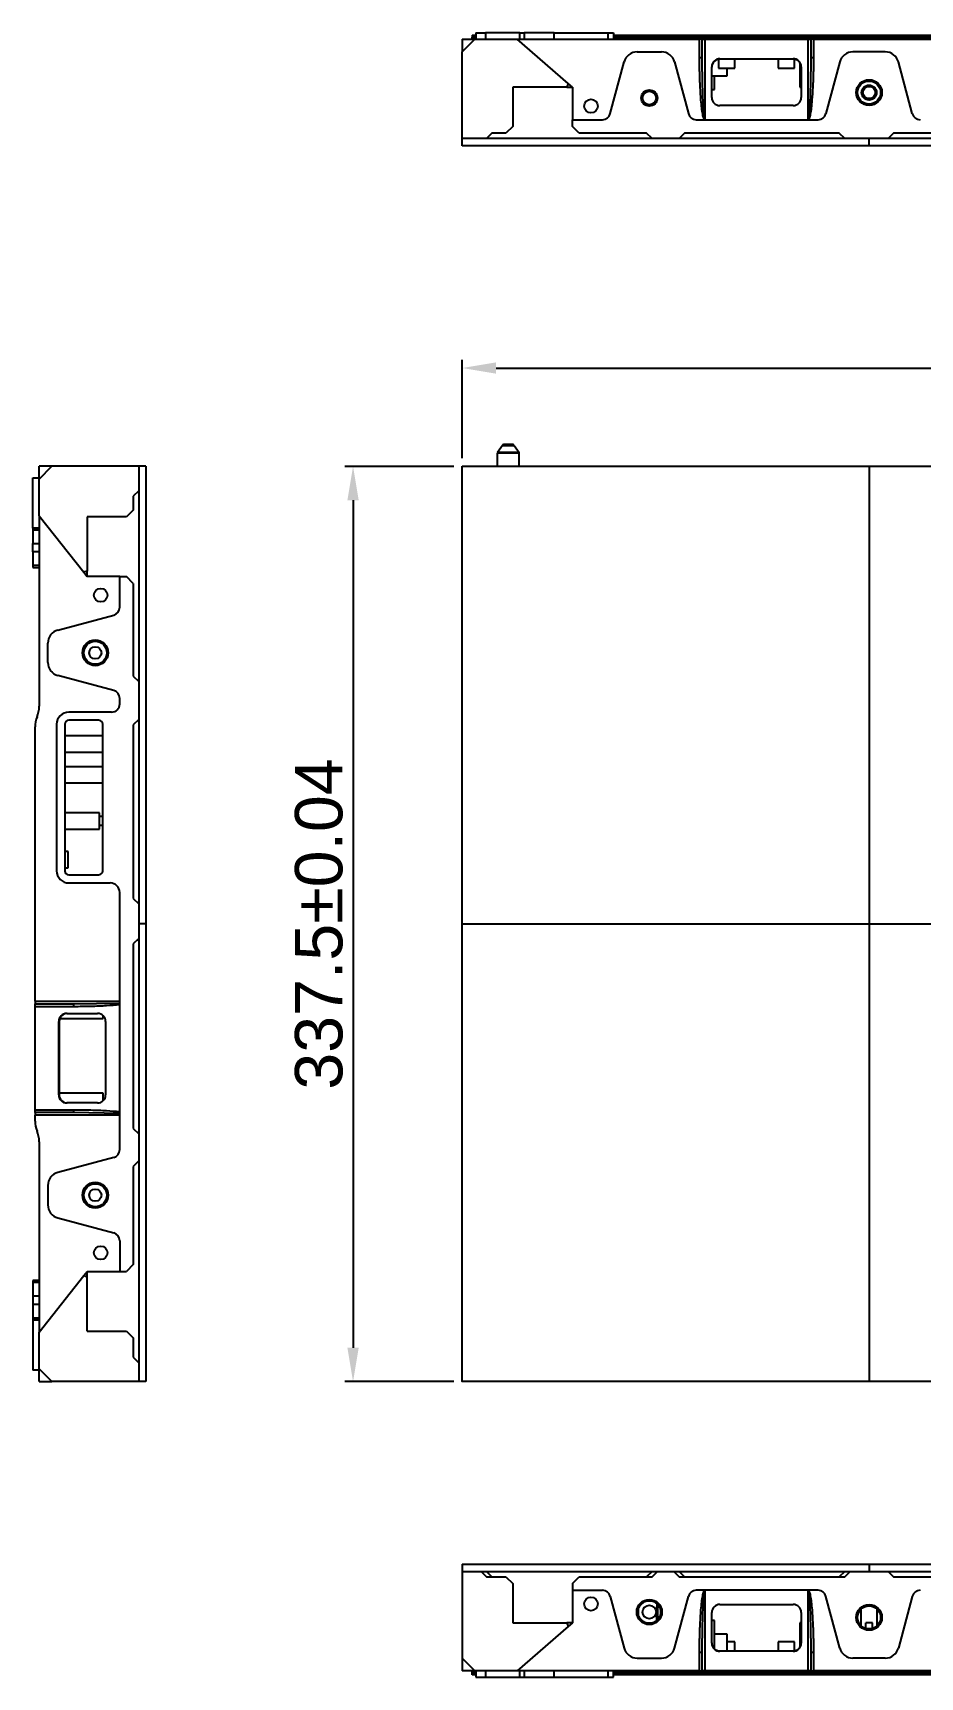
# Model space of a CAD drawing. Header units: millimetres. Extents: x 5797 to 13496, y 1699 to 3075.
# Drawn here: x 5797 to 6124, y 2261 to 2867 of the extents above; entities that cross this region are included whole.
import ezdxf

# ---------------------------------------------------------------- set-up
doc = ezdxf.new("R2010")
doc.units = ezdxf.units.MM
doc.styles.get("Standard").update_dxf_attribs({"font": 'arial.ttf'})
doc.dimstyles.new('UDM_1-5', dxfattribs={"dimscale": 5, "dimtxt": 3.5, "dimasz": 2.5, "dimexe": 0.6, "dimexo": 0.6, "dimtad": 1, "dimtoh": 1, "dimzin": 9, "dimdsep": 46, "dimtxsty": 'Standard', "dimcen": 0, "dimclrd": 2, "dimclre": 2, "dimclrt": 2, "dimadec": 0, "dimazin": 2, "dimtfac": 1, "dimtofl": 0, "dimtmove": 0, "dimatfit": 3, "dimfxl": 1, "dimarcsym": 0})

# ---------------------------------------------------------------- blocks, each defined once
blk = doc.blocks.new('*D4')
at = {"color": 2, "lineweight": -2, "transparency": 16777216}
for p, q in [((5954.84, 2710.64), (5954.84, 2746.89)), ((6554.84, 2710.64), (6554.84, 2746.89)), ((5967.34, 2743.89), (6542.34, 2743.89))]:
    blk.add_line(p, q, dxfattribs=at)
at = {"color": 2, "transparency": 16777216}
for points in [[(5967.34, 2745.97), (5967.34, 2741.8), (5954.84, 2743.89)], [(6542.34, 2745.97), (6542.34, 2741.8), (6554.84, 2743.89)]]:
    blk.add_solid(points, dxfattribs=at)
at = {"layer": 'Defpoints', "color": 0, "transparency": 16777216}
for p in [(6554.84, 2743.89), (5954.84, 2707.64), (6554.84, 2707.64)]:
    blk.add_point(p, dxfattribs=at)
at = {"color": 2, "transparency": 16777216, "insert": (6254.84, 2755.95), "char_height": 17.5, "attachment_point": 5}
blk.add_mtext('600±0.04', dxfattribs=at)
blk = doc.blocks.new('*D5')
at = {"color": 2, "lineweight": -2, "transparency": 16777216}
for p, q in [((5951.84, 2707.64), (5911.64, 2707.64)), ((5914.64, 2695.14), (5914.64, 2382.64)), ((5951.84, 2370.14), (5911.64, 2370.14))]:
    blk.add_line(p, q, dxfattribs=at)
at = {"color": 2, "transparency": 16777216}
for points in [[(5912.55, 2695.14), (5916.72, 2695.14), (5914.64, 2707.64)], [(5912.55, 2382.64), (5916.72, 2382.64), (5914.64, 2370.14)]]:
    blk.add_solid(points, dxfattribs=at)
at = {"layer": 'Defpoints', "color": 0, "transparency": 16777216}
for p in [(5954.84, 2707.64), (5914.64, 2370.14), (5954.84, 2370.14)]:
    blk.add_point(p, dxfattribs=at)
at = {"color": 2, "transparency": 16777216, "insert": (5902.08, 2538.89), "char_height": 17.5, "attachment_point": 5, "rotation": 90}
blk.add_mtext('337.5{\\fArial|b0|i0|c0|p34;±0.04}', dxfattribs=at)

msp = doc.modelspace()

# ---------------------------------------------------------------- linework, layer by layer
at = {"color": 7, "linetype": 'Continuous', "lineweight": 25}
for p, q in [((5954.84, 2860.463), (5959.54, 2865.163)), ((5954.84, 2865.163), (5954.84, 2860.463)), ((5954.84, 2865.163), (5959.54, 2865.163)), ((5958.439, 2865.163), (5958.506, 2865.936)), ((5958.57, 2866.663), (5958.506, 2865.936)), ((5958.506, 2865.936), (5959.84, 2865.936)), ((5958.57, 2866.663), (5959.84, 2866.663)), ((5959.54, 2865.163), (5975.184, 2865.163)), ((5959.84, 2867.463), (5959.84, 2865.163)), ((5959.84, 2867.463), (5963.516, 2867.463)), ((5963.516, 2867.463), (5963.516, 2865.163)), ((5976.165, 2867.463), (5963.516, 2867.463)), ((5993.983, 2848.777), (5975.184, 2865.163)), ((5975.184, 2865.163), (6042.34, 2865.163)), ((5976.165, 2865.163), (5976.165, 2867.463)), ((5976.165, 2867.463), (5977.747, 2867.463)), ((5977.747, 2867.463), (5977.747, 2865.163)), ((5988.795, 2867.463), (5977.747, 2867.463)), ((5988.795, 2865.163), (5988.795, 2867.463)), ((5988.795, 2867.463), (6008.528, 2867.463)), ((6008.528, 2867.463), (6008.528, 2865.163)), ((6008.528, 2867.463), (6010.65, 2867.463)), ((6010.65, 2867.463), (6010.65, 2865.163)), ((6010.65, 2866.663), (6499.031, 2866.663)), ((6010.65, 2865.936), (6499.031, 2865.936)), ((6042.34, 2858.28), (6042.34, 2865.163)), ((6043.34, 2865.163), (6042.34, 2865.163)), ((6043.34, 2865.163), (6044.34, 2865.163)), ((6043.34, 2858.192), (6043.34, 2865.163)), ((6044.34, 2865.163), (6044.34, 2835.506)), ((6044.34, 2865.163), (6082.34, 2865.163)), ((6082.34, 2835.506), (6082.34, 2865.163)), ((6082.34, 2865.163), (6083.34, 2865.163)), ((6083.34, 2865.163), (6083.34, 2858.192)), ((6084.34, 2865.163), (6083.34, 2865.163)), ((6084.34, 2865.163), (6084.34, 2858.28)), ((6084.34, 2865.163), (6424.84, 2865.163)), ((5954.84, 2828.463), (5954.84, 2860.463)), ((6009.436, 2837.687), (6014.546, 2856.757)), ((6019.376, 2860.463), (6028.305, 2860.463)), ((6033.135, 2856.757), (6038.244, 2837.687)), ((6049.34, 2857.737), (6049.34, 2854.463)), ((6049.84, 2857.953), (6076.84, 2857.953)), ((6049.84, 2857.778), (6049.84, 2857.953)), ((6076.84, 2857.778), (6049.84, 2857.778)), ((6055.34, 2854.463), (6055.34, 2857.778)), ((6071.34, 2857.778), (6071.34, 2854.463)), ((6076.84, 2857.778), (6076.84, 2857.953)), ((6077.34, 2854.463), (6077.34, 2857.737)), ((6079.34, 2856.452), (6079.34, 2847.463)), ((6094.046, 2856.757), (6088.936, 2837.687)), ((6110.805, 2860.463), (6098.876, 2860.463)), ((6120.744, 2837.687), (6115.635, 2856.757)), ((6046.84, 2843.619), (6046.84, 2854.987)), ((6046.84, 2851.663), (6052.52, 2851.663)), ((6047.84, 2846.563), (6047.84, 2851.663)), ((6049.34, 2854.463), (6055.34, 2854.463)), ((6052.52, 2851.663), (6052.52, 2854.463)), ((6071.34, 2854.463), (6077.34, 2854.463)), ((6079.84, 2854.987), (6079.84, 2843.619)), ((5993.49, 2847.463), (5973.49, 2847.463)), ((5973.49, 2847.463), (5973.49, 2832.963)), ((5993.983, 2848.777), (5993.49, 2847.463)), ((5993.49, 2847.463), (5995.49, 2847.463)), ((5995.49, 2847.463), (5993.983, 2848.777)), ((5995.49, 2847.463), (5995.49, 2835.463)), ((6046.84, 2846.563), (6047.84, 2846.563)), ((6079.34, 2847.463), (6079.84, 2847.463)), ((6076.84, 2840.653), (6049.84, 2840.653)), ((5973.49, 2832.963), (5970.99, 2830.463)), ((5995.49, 2832.963), (5995.49, 2835.463)), ((5995.49, 2835.463), (6006.538, 2835.463)), ((5997.99, 2830.463), (5995.49, 2832.963)), ((6041.142, 2835.463), (6086.038, 2835.463)), ((6104.84, 2828.463), (5954.84, 2828.463)), ((5954.84, 2825.863), (5954.84, 2828.463)), ((5963.84, 2828.463), (5954.84, 2828.463)), ((6104.84, 2825.863), (5954.84, 2825.863)), ((5965.84, 2830.463), (5963.84, 2828.463)), ((5970.99, 2830.463), (5965.84, 2830.463)), ((6022.84, 2830.463), (5997.99, 2830.463)), ((6024.84, 2828.463), (6022.84, 2830.463)), ((6034.84, 2828.463), (6024.84, 2828.463)), ((6036.84, 2830.463), (6034.84, 2828.463)), ((6093.84, 2830.463), (6036.84, 2830.463)), ((6095.84, 2828.463), (6093.84, 2830.463)), ((6111.84, 2828.463), (6095.84, 2828.463)), ((6104.84, 2825.863), (6104.84, 2828.463)), ((6254.84, 2828.463), (6104.84, 2828.463)), ((6254.84, 2825.863), (6104.84, 2825.863)), ((6113.84, 2830.463), (6111.84, 2828.463)), ((6174.84, 2830.463), (6113.84, 2830.463)), ((5798.932, 2702.942), (5803.632, 2707.642)), ((5803.632, 2707.642), (5798.932, 2707.642)), ((5798.932, 2702.942), (5798.932, 2707.642)), ((5835.632, 2707.642), (5803.632, 2707.642)), ((5838.232, 2707.642), (5835.632, 2707.642)), ((5835.632, 2707.642), (5835.632, 2538.892)), ((5835.632, 2707.642), (5835.632, 2698.642)), ((5838.232, 2707.642), (5838.232, 2538.892)), ((5796.632, 2703.451), (5798.932, 2703.451)), ((5796.632, 2684.892), (5796.632, 2703.451)), ((5798.932, 2689.396), (5798.932, 2702.942)), ((5835.632, 2698.642), (5833.632, 2696.642)), ((5833.632, 2696.642), (5833.632, 2691.492)), ((5798.932, 2689.396), (5815.393, 2668.561)), ((5798.932, 2689.396), (5798.932, 2619.16)), ((5831.132, 2688.992), (5816.632, 2688.992)), ((5816.632, 2688.992), (5816.632, 2668.992)), ((5833.632, 2691.492), (5831.132, 2688.992)), ((5798.932, 2684.892), (5796.632, 2684.892)), ((5796.632, 2684.892), (5796.632, 2684.142)), ((5798.932, 2684.142), (5796.632, 2684.142)), ((5796.632, 2684.142), (5796.632, 2679.142)), ((5796.632, 2676.142), (5796.632, 2679.142)), ((5796.632, 2679.142), (5798.932, 2679.142)), ((5798.932, 2676.142), (5796.632, 2676.142)), ((5796.632, 2676.142), (5796.632, 2671.142)), ((5796.632, 2671.142), (5798.932, 2671.142)), ((5796.632, 2671.142), (5796.632, 2670.392)), ((5796.632, 2670.392), (5798.932, 2670.392)), ((5816.632, 2668.992), (5815.393, 2668.561)), ((5815.393, 2668.561), (5816.632, 2666.992)), ((5816.632, 2666.992), (5816.632, 2668.992)), ((5828.632, 2666.992), (5816.632, 2666.992)), ((5828.632, 2655.694), (5828.632, 2666.992)), ((5828.632, 2666.992), (5831.132, 2666.992)), ((5833.632, 2664.492), (5831.132, 2666.992)), ((5833.632, 2664.492), (5833.632, 2630.267)), ((5805.838, 2647.284), (5826.409, 2652.796)), ((5802.132, 2635.329), (5802.132, 2642.454)), ((5826.409, 2624.988), (5805.838, 2630.499)), ((5833.632, 2630.267), (5835.632, 2628.267)), ((5835.632, 2628.267), (5835.632, 2614.267)), ((5828.632, 2620.017), (5828.632, 2622.09)), ((5825.632, 2617.017), (5809.882, 2617.017)), ((5820.882, 2614.017), (5809.882, 2614.017)), ((5835.632, 2614.267), (5833.632, 2612.267)), ((5797.432, 2510.392), (5797.432, 2611.56)), ((5805.382, 2612.517), (5805.382, 2558.517)), ((5808.382, 2612.517), (5808.382, 2558.517)), ((5822.382, 2608.272), (5808.382, 2608.272)), ((5822.382, 2558.517), (5822.382, 2612.517)), ((5833.632, 2612.267), (5833.632, 2548.267)), ((5808.382, 2602.272), (5822.382, 2602.272)), ((5822.382, 2596.892), (5808.382, 2596.892)), ((5808.382, 2590.892), (5822.382, 2590.892)), ((5821.132, 2579.892), (5808.382, 2579.892)), ((5821.132, 2576.892), (5821.132, 2579.892)), ((5822.382, 2578.492), (5821.132, 2578.492)), ((5821.132, 2573.892), (5821.132, 2576.892)), ((5808.382, 2573.892), (5821.132, 2573.892)), ((5821.132, 2575.292), (5822.382, 2575.292)), ((5809.632, 2565.642), (5808.382, 2565.642)), ((5809.632, 2559.642), (5809.632, 2565.642)), ((5808.382, 2559.642), (5809.632, 2559.642)), ((5809.882, 2557.017), (5820.882, 2557.017)), ((5809.882, 2554.017), (5825.132, 2554.017)), ((5828.632, 2455.694), (5828.632, 2550.517)), ((5833.632, 2548.267), (5835.632, 2546.267)), ((5835.632, 2546.267), (5835.632, 2533.517)), ((5838.232, 2538.892), (5835.632, 2538.892)), ((5835.632, 2538.892), (5835.632, 2370.142)), ((5838.232, 2538.892), (5838.232, 2370.142)), ((5835.632, 2533.517), (5833.632, 2531.517)), ((5833.632, 2531.517), (5833.632, 2463.517)), ((5835.632, 2532.892), (5834.996, 2532.881)), ((5797.432, 2510.392), (5828.632, 2510.392)), ((5797.432, 2510.392), (5797.432, 2509.392)), ((5797.432, 2509.392), (5811.531, 2509.392)), ((5797.432, 2508.392), (5797.432, 2509.392)), ((5797.432, 2470.392), (5797.432, 2508.392)), ((5811.705, 2508.392), (5797.432, 2508.392)), ((5806.534, 2504.017), (5822.532, 2504.017)), ((5809.108, 2505.892), (5820.477, 2505.892)), ((5811.531, 2509.392), (5828.632, 2509.735)), ((5822.532, 2504.017), (5822.532, 2505.054)), ((5806.142, 2475.892), (5806.142, 2502.892)), ((5806.317, 2502.892), (5806.142, 2502.892)), ((5806.317, 2502.892), (5806.317, 2475.892)), ((5823.442, 2502.892), (5823.442, 2475.892)), ((5806.317, 2475.892), (5806.142, 2475.892)), ((5822.532, 2476.517), (5806.317, 2476.517)), ((5822.532, 2473.729), (5822.532, 2476.517)), ((5797.432, 2470.392), (5811.705, 2470.392)), ((5797.432, 2469.392), (5797.432, 2470.392)), ((5797.432, 2469.392), (5797.432, 2468.392)), ((5811.531, 2469.392), (5797.432, 2469.392)), ((5797.432, 2466.223), (5797.432, 2468.392)), ((5828.632, 2468.392), (5797.432, 2468.392)), ((5820.477, 2472.892), (5809.108, 2472.892)), ((5828.632, 2469.049), (5811.531, 2469.392)), ((5833.632, 2463.517), (5835.632, 2461.517)), ((5835.632, 2461.517), (5835.632, 2451.517)), ((5798.932, 2458.624), (5798.932, 2388.388)), ((5826.409, 2452.796), (5805.838, 2447.284)), ((5835.632, 2451.517), (5833.632, 2449.517)), ((5833.632, 2449.517), (5833.632, 2413.292)), ((5835.632, 2451.017), (5835.132, 2451.017)), ((5802.132, 2442.454), (5802.132, 2435.329)), ((5805.838, 2430.499), (5826.409, 2424.988)), ((5828.632, 2422.09), (5828.632, 2410.792)), ((5833.632, 2413.292), (5831.132, 2410.792)), ((5798.932, 2407.392), (5796.632, 2407.392)), ((5796.632, 2407.392), (5796.632, 2406.642)), ((5798.932, 2388.388), (5815.393, 2409.222)), ((5815.393, 2409.222), (5816.632, 2410.792)), ((5815.393, 2409.222), (5816.632, 2408.792)), ((5816.632, 2408.792), (5816.632, 2410.792)), ((5816.632, 2410.792), (5828.632, 2410.792)), ((5816.632, 2388.792), (5816.632, 2408.792)), ((5828.632, 2410.792), (5831.132, 2410.792)), ((5798.932, 2406.642), (5796.632, 2406.642)), ((5796.632, 2406.642), (5796.632, 2401.642)), ((5798.932, 2401.642), (5796.632, 2401.642)), ((5796.632, 2401.642), (5796.632, 2398.642)), ((5798.932, 2398.642), (5796.632, 2398.642)), ((5796.632, 2398.642), (5796.632, 2393.642)), ((5796.632, 2393.642), (5798.932, 2393.642)), ((5796.632, 2393.642), (5796.632, 2392.892)), ((5796.632, 2392.892), (5798.932, 2392.892)), ((5796.632, 2392.892), (5796.632, 2374.332)), ((5816.632, 2388.792), (5831.132, 2388.792)), ((5831.132, 2388.792), (5833.632, 2386.292)), ((5798.932, 2374.842), (5798.932, 2388.388)), ((5833.632, 2386.292), (5833.632, 2379.142)), ((5833.632, 2379.142), (5835.632, 2377.142)), ((5835.632, 2377.142), (5835.632, 2370.142)), ((5798.932, 2374.332), (5796.632, 2374.332)), ((5798.932, 2370.142), (5798.932, 2374.842)), ((5803.632, 2370.142), (5798.932, 2374.842)), ((5798.932, 2370.142), (5803.632, 2370.142)), ((5835.632, 2370.142), (5803.632, 2370.142)), ((5838.232, 2370.142), (5835.632, 2370.142)), ((5954.84, 2302.798), (5954.84, 2300.198)), ((5954.84, 2302.798), (6104.84, 2302.798)), ((5954.84, 2300.198), (6104.84, 2300.198)), ((5954.84, 2300.198), (5954.84, 2268.198)), ((5954.84, 2300.198), (5961.84, 2300.198)), ((5961.84, 2300.198), (5963.84, 2298.198)), ((5965.84, 2298.198), (5963.84, 2300.198)), ((5963.84, 2298.198), (5970.99, 2298.198)), ((5970.99, 2298.198), (5973.49, 2295.698)), ((5995.49, 2295.698), (5997.99, 2298.198)), ((5997.99, 2298.198), (6024.84, 2298.198)), ((6024.84, 2300.198), (6022.84, 2298.198)), ((6024.84, 2298.198), (6026.84, 2300.198)), ((6026.84, 2300.198), (6032.84, 2300.198)), ((6032.84, 2300.198), (6034.84, 2298.198)), ((6036.84, 2298.198), (6034.84, 2300.198)), ((6034.84, 2298.198), (6095.84, 2298.198)), ((6095.84, 2300.198), (6093.84, 2298.198)), ((6095.84, 2298.198), (6097.84, 2300.198)), ((6097.84, 2300.198), (6111.84, 2300.198)), ((6104.84, 2302.798), (6104.84, 2300.198)), ((6104.84, 2302.798), (6254.84, 2302.798)), ((6104.84, 2300.198), (6254.84, 2300.198)), ((6111.84, 2300.198), (6113.84, 2298.198)), ((6113.84, 2298.198), (6174.84, 2298.198)), ((5973.49, 2295.698), (5973.49, 2281.198)), ((5995.49, 2295.698), (5995.49, 2293.198)), ((5995.49, 2293.198), (6006.538, 2293.198)), ((5995.49, 2293.198), (5995.49, 2281.198)), ((6086.038, 2293.198), (6041.142, 2293.198)), ((6044.34, 2293.155), (6044.34, 2263.498)), ((6082.34, 2263.498), (6082.34, 2293.155)), ((6009.436, 2290.975), (6014.546, 2271.904)), ((6019.84, 2284.093), (6019.84, 2286.304)), ((6026.632, 2288.269), (6026.523, 2282.032)), ((6026.84, 2288.066), (6026.84, 2282.331)), ((6033.135, 2271.904), (6038.244, 2290.975)), ((6049.84, 2288.008), (6076.84, 2288.008)), ((6094.046, 2271.904), (6088.936, 2290.975)), ((6101.84, 2286.209), (6101.84, 2280.188)), ((6107.84, 2280.188), (6107.84, 2286.209)), ((6120.744, 2290.975), (6115.635, 2271.904)), ((5973.49, 2281.198), (5993.49, 2281.198)), ((5993.983, 2279.884), (5975.184, 2263.498)), ((5993.49, 2281.198), (5993.983, 2279.884)), ((5995.49, 2281.198), (5993.49, 2281.198)), ((5995.49, 2281.198), (5993.983, 2279.884)), ((6046.84, 2273.674), (6046.84, 2285.043)), ((6047.84, 2282.098), (6046.84, 2282.098)), ((6047.84, 2271.638), (6047.84, 2282.098)), ((6079.34, 2281.198), (6079.34, 2272.21)), ((6079.84, 2281.198), (6079.34, 2281.198)), ((6079.84, 2285.043), (6079.84, 2273.674)), ((6106.09, 2281.198), (6103.59, 2281.198)), ((6103.59, 2279.136), (6103.59, 2281.198)), ((6106.09, 2279.136), (6106.09, 2281.198)), ((6052.52, 2276.998), (6047.84, 2276.998)), ((6052.52, 2270.883), (6052.52, 2276.998)), ((6055.34, 2274.198), (6052.52, 2274.198)), ((6055.34, 2270.883), (6055.34, 2274.198)), ((6071.34, 2274.198), (6071.34, 2270.883)), ((6077.34, 2274.198), (6071.34, 2274.198)), ((6077.34, 2270.925), (6077.34, 2274.198)), ((5959.54, 2263.498), (5954.84, 2268.198)), ((5954.84, 2268.198), (5954.84, 2263.498)), ((6019.376, 2268.198), (6028.305, 2268.198)), ((6042.34, 2263.498), (6042.34, 2270.382)), ((6043.34, 2263.498), (6043.34, 2270.469)), ((6049.84, 2270.883), (6049.84, 2270.708)), ((6049.84, 2270.883), (6076.84, 2270.883)), ((6076.84, 2270.708), (6049.84, 2270.708)), ((6076.84, 2270.883), (6076.84, 2270.708)), ((6083.34, 2270.469), (6083.34, 2263.498)), ((6084.34, 2270.382), (6084.34, 2263.498)), ((6110.805, 2268.198), (6098.876, 2268.198)), ((5959.54, 2263.498), (5954.84, 2263.498)), ((5958.506, 2262.726), (5958.439, 2263.498)), ((5958.57, 2261.998), (5958.506, 2262.726)), ((5959.84, 2262.726), (5958.506, 2262.726)), ((5959.84, 2261.998), (5958.57, 2261.998)), ((5975.184, 2263.498), (5959.54, 2263.498)), ((5959.84, 2263.498), (5959.84, 2261.198)), ((5963.516, 2263.498), (5963.516, 2261.198)), ((6042.34, 2263.498), (5975.184, 2263.498)), ((5976.165, 2261.198), (5976.165, 2263.498)), ((5977.747, 2263.498), (5977.747, 2261.198)), ((5988.795, 2261.198), (5988.795, 2263.498)), ((6008.528, 2263.498), (6008.528, 2261.198)), ((6010.65, 2261.198), (6010.65, 2263.498)), ((6499.031, 2262.726), (6010.65, 2262.726)), ((6499.031, 2261.998), (6010.65, 2261.998)), ((6042.34, 2263.498), (6043.34, 2263.498)), ((6044.34, 2263.498), (6043.34, 2263.498)), ((6082.34, 2263.498), (6044.34, 2263.498)), ((6083.34, 2263.498), (6082.34, 2263.498)), ((6083.34, 2263.498), (6084.34, 2263.498)), ((6424.84, 2263.498), (6084.34, 2263.498)), ((5959.84, 2261.198), (5963.516, 2261.198)), ((5963.516, 2261.198), (5976.165, 2261.198)), ((5976.165, 2261.198), (5977.747, 2261.198)), ((5977.747, 2261.198), (5988.795, 2261.198)), ((5988.795, 2261.198), (6008.528, 2261.198)), ((6008.528, 2261.198), (6010.65, 2261.198))]:
    msp.add_line(p, q, dxfattribs=at)
at = {"color": 7, "linetype": 'Continuous'}
for p, q in [((5967.84, 2707.642), (5967.84, 2712.545)), ((5975.84, 2712.545), (5967.84, 2712.545)), ((5969.715, 2715.327), (5967.876, 2712.731)), ((5975.805, 2712.731), (5967.876, 2712.731)), ((5969.715, 2715.327), (5973.966, 2715.327)), ((5973.502, 2715.642), (5970.179, 2715.642)), ((5973.966, 2715.327), (5975.805, 2712.731)), ((5975.84, 2707.642), (5975.84, 2712.545)), ((5967.84, 2707.642), (5975.84, 2707.642))]:
    msp.add_line(p, q, dxfattribs=at)
for p, q in [((6104.84, 2707.642), (6104.84, 2370.142)), ((5954.84, 2538.892), (6554.84, 2538.892))]:
    msp.add_line(p, q)
msp.add_lwpolyline([(5954.84, 2707.642), (6554.84, 2707.642), (6554.84, 2370.142), (5954.84, 2370.142)], close=True)
at = {"color": 7, "linetype": 'Continuous', "lineweight": 25}
for centre, radius in [((6104.84, 2845.463), 4.75), ((6104.84, 2845.463), 4.25), ((6023.84, 2843.463), 3), ((6023.84, 2843.463), 2.5), ((6104.84, 2845.463), 2.75), ((6104.84, 2845.463), 2.25), ((6002.34, 2840.463), 2.5), ((5821.632, 2660.142), 2.5), ((5819.632, 2638.892), 4.75), ((5819.632, 2638.892), 4.25), ((5819.632, 2638.892), 2.25), ((5819.632, 2438.892), 4.75), ((5819.632, 2438.892), 4.25), ((5819.632, 2438.892), 2.25), ((5821.632, 2417.642), 2.5), ((6002.34, 2288.198), 2.5), ((6023.84, 2285.198), 4.65), ((6023.84, 2285.198), 4.15), ((6023.84, 2285.198), 2.5), ((6104.84, 2283.198), 4.75), ((6104.84, 2283.198), 4.25)]:
    msp.add_circle(centre, radius, dxfattribs=at)
for centre, radius, start, end in [((6019.376, 2855.463), 5, 90, 165), ((6028.305, 2855.463), 5, 15, 90), ((6042.588, 2855.346), 2.944, 75.204055, 94.833806), ((6084.092, 2855.346), 2.944, 85.166194, 104.795945), ((6098.876, 2855.463), 5, 90, 165), ((6110.805, 2855.463), 5, 15, 90), ((6006.538, 2838.463), 3, 270, 345), ((6041.142, 2838.463), 3, 195, 270), ((6086.038, 2838.463), 3, 270, 345), ((6123.642, 2838.463), 3, 195, 270), ((5825.632, 2655.694), 3, 285, 0), ((5807.132, 2642.454), 5, 105, 180), ((5807.132, 2635.329), 5, 180, 255), ((5788.632, 2619.16), 10.3, 337.668355, 0), ((5825.632, 2620.017), 3, 270, 0), ((5825.632, 2622.09), 3, 0, 75), ((5807.132, 2611.56), 9.7, 157.668355, 180), ((5809.882, 2612.517), 4.5, 90, 180), ((5809.882, 2612.517), 1.5, 90, 180), ((5820.882, 2612.517), 1.5, 0, 90), ((5809.882, 2558.517), 4.5, 180, 270), ((5809.882, 2558.517), 1.5, 180, 270), ((5820.882, 2558.517), 1.5, 270, 0), ((5825.132, 2550.517), 3.5, 0, 90), ((5810.135, 2508.634), 1.589, 351.220539, 28.481613), ((5810.135, 2470.149), 1.589, 331.518387, 8.779461), ((5807.132, 2466.223), 9.7, 180, 202.331645), ((5788.632, 2458.624), 10.3, 0, 22.331645), ((5825.632, 2455.694), 3, 285, 0), ((5807.132, 2442.454), 5, 105, 180), ((5807.132, 2435.329), 5, 180, 255), ((5825.632, 2422.09), 3, 0, 75), ((6006.538, 2290.198), 3, 15, 90), ((6041.142, 2290.198), 3, 90, 165), ((6086.038, 2290.198), 3, 15, 90), ((6123.642, 2290.198), 3, 90, 165), ((6019.376, 2273.198), 5, 195, 270), ((6028.305, 2273.198), 5, 270, 345), ((6042.588, 2273.315), 2.944, 265.166194, 284.795945), ((6084.092, 2273.315), 2.944, 255.204055, 274.833806), ((6098.876, 2273.198), 5, 195, 270), ((6110.805, 2273.198), 5, 270, 345)]:
    msp.add_arc(centre, radius, start, end, dxfattribs=at)
at = {"color": 7, "linetype": 'Continuous'}
for centre, start, end in [((5968.34, 2712.545), 158.198591, 180), ((5970.179, 2715.142), 90, 158.198591), ((5973.502, 2715.142), 21.801409, 90), ((5975.34, 2712.545), 0, 21.801409)]:
    msp.add_arc(centre, 0.5, start, end, dxfattribs=at)
at = {"color": 7, "linetype": 'Continuous', "lineweight": 25}
for centre, major_axis, start_param, end_param in [((6049.84, 2854.987), (3, 0), 1.5707963, 3.1415927), ((6049.84, 2854.812), (3, 0), 1.5707963, 3.1415927), ((6076.84, 2854.987), (3, 0), 0, 1.5707963), ((6076.84, 2854.812), (3, 0), 0, 1.5707963), ((6049.84, 2843.619), (3, 0), 3.1415927, 4.712389), ((6076.84, 2843.619), (3, 0), 4.712389, 6.2831853), ((5809.108, 2502.892), (0, 3), 0, 1.5707963), ((5809.283, 2502.892), (0, 3), 0, 1.5707963), ((5820.477, 2502.892), (0, 3), 4.712389, 6.2831853), ((5809.108, 2475.892), (0, 3), 1.5707963, 3.1415927), ((5809.283, 2475.892), (0, 3), 1.5707963, 3.1415927), ((5820.477, 2475.892), (0, 3), 3.1415927, 4.712389), ((6049.84, 2285.043), (3, 0), 1.5707963, 3.1415927), ((6076.84, 2285.043), (3, 0), 0, 1.5707963), ((6049.84, 2273.849), (3, 0), 3.1415927, 4.712389), ((6049.84, 2273.674), (3, 0), 3.1415927, 4.712389), ((6076.84, 2273.849), (3, 0), 4.712389, 6.2831853), ((6076.84, 2273.674), (3, 0), 4.712389, 6.2831853)]:
    msp.add_ellipse(centre, major_axis=major_axis, ratio=0.9885696, start_param=start_param, end_param=end_param, dxfattribs=at)
for points, knots in [([(6044.217, 2835.463), (6044.186, 2835.49), (6044.094, 2835.572), (6043.98, 2835.783), (6043.827, 2836.154), (6043.667, 2836.723), (6043.41, 2837.923), (6043.13, 2839.911), (6042.81, 2843.24), (6042.549, 2847.617), (6042.372, 2852.838), (6042.351, 2856.454), (6042.34, 2858.28)], [0, 0, 0, 0, 0.0052957, 0.0160324, 0.0305984, 0.0577563, 0.0928115, 0.1906113, 0.319083, 0.5286911, 0.7619812, 1, 1, 1, 1]), ([(6044.34, 2835.506), (6044.336, 2835.506), (6044.328, 2835.507), (6044.311, 2835.514), (6044.278, 2835.543), (6044.21, 2835.673), (6044.078, 2836.194), (6043.81, 2838.376), (6043.426, 2845.807), (6043.377, 2852.844), (6043.34, 2858.192)], [0, 0, 0, 0, 0.0005115, 0.0010586, 0.0023635, 0.0062207, 0.019948, 0.0730083, 0.2953654, 1, 1, 1, 1]), ([(6083.34, 2858.192), (6083.303, 2852.844), (6083.254, 2845.807), (6082.87, 2838.376), (6082.603, 2836.194), (6082.471, 2835.673), (6082.403, 2835.543), (6082.369, 2835.514), (6082.352, 2835.507), (6082.344, 2835.506), (6082.34, 2835.506)], [0, 0, 0, 0, 0.7046346, 0.9269917, 0.980052, 0.9937793, 0.9976365, 0.9989414, 0.9994885, 1, 1, 1, 1]), ([(6084.34, 2858.28), (6084.329, 2856.454), (6084.308, 2852.838), (6084.132, 2847.616), (6083.869, 2843.241), (6083.553, 2839.91), (6083.235, 2837.722), (6082.946, 2836.375), (6082.69, 2835.753), (6082.564, 2835.552), (6082.494, 2835.49), (6082.464, 2835.463)], [0, 0, 0, 0, 0.2380178, 0.4713073, 0.6809453, 0.8093917, 0.9072263, 0.9694007, 0.9879405, 0.9947002, 1, 1, 1, 1]), ([(5828.632, 2509.067), (5827.024, 2508.934), (5823.482, 2508.641), (5817.835, 2508.438), (5813.8, 2508.408), (5811.705, 2508.392)], [0, 0, 0, 0, 0.2856494, 0.6291339, 1, 1, 1, 1]), ([(5811.705, 2470.392), (5813.8, 2470.376), (5817.834, 2470.345), (5823.482, 2470.142), (5827.024, 2469.85), (5828.632, 2469.717)], [0, 0, 0, 0, 0.3708501, 0.71434, 1, 1, 1, 1]), ([(6042.34, 2270.382), (6042.351, 2272.208), (6042.373, 2275.823), (6042.548, 2281.045), (6042.812, 2285.42), (6043.127, 2288.752), (6043.445, 2290.94), (6043.734, 2292.286), (6043.991, 2292.908), (6044.116, 2293.11), (6044.186, 2293.171), (6044.217, 2293.198)], [0, 0, 0, 0, 0.2380178, 0.4713073, 0.6809453, 0.8093917, 0.9072263, 0.9694007, 0.9879405, 0.9947002, 1, 1, 1, 1]), ([(6043.34, 2270.469), (6043.377, 2275.818), (6043.426, 2282.855), (6043.81, 2290.285), (6044.078, 2292.467), (6044.21, 2292.989), (6044.278, 2293.118), (6044.311, 2293.147), (6044.328, 2293.154), (6044.336, 2293.155), (6044.34, 2293.155)], [0, 0, 0, 0, 0.7046346, 0.9269917, 0.980052, 0.9937793, 0.9976365, 0.9989414, 0.9994885, 1, 1, 1, 1]), ([(6082.34, 2293.155), (6082.344, 2293.155), (6082.352, 2293.154), (6082.369, 2293.147), (6082.403, 2293.118), (6082.471, 2292.989), (6082.603, 2292.467), (6082.87, 2290.285), (6083.254, 2282.855), (6083.303, 2275.818), (6083.34, 2270.469)], [0, 0, 0, 0, 0.0005115, 0.0010586, 0.0023635, 0.0062207, 0.019948, 0.0730083, 0.2953654, 1, 1, 1, 1]), ([(6082.464, 2293.198), (6082.494, 2293.171), (6082.587, 2293.089), (6082.701, 2292.879), (6082.854, 2292.507), (6083.014, 2291.938), (6083.271, 2290.738), (6083.551, 2288.75), (6083.87, 2285.421), (6084.132, 2281.045), (6084.308, 2275.823), (6084.33, 2272.208), (6084.34, 2270.382)], [0, 0, 0, 0, 0.0052957, 0.0160324, 0.0305984, 0.0577563, 0.0928115, 0.1906113, 0.319083, 0.5286911, 0.7619812, 1, 1, 1, 1])]:
    msp.add_open_spline(points, degree=3, knots=knots, dxfattribs=at)

# ---------------------------------------------------------------- dimensions: what is measured, and where the dimension line sits
dim = msp.add_linear_dim(base=(6554.84, 2743.886), p1=(5954.84, 2707.642), p2=(6554.84, 2707.642), text='<>±0.04', dimstyle='UDM_1-5')
dim.commit()
dim.dimension.update_dxf_attribs({"geometry": '*D4', "text_midpoint": (6254.84, 2755.761)})
dim = msp.add_linear_dim(base=(5914.638, 2370.142), p1=(5954.84, 2707.642), p2=(5954.84, 2370.142), angle=90, text='<>{\\fArial|b0|i0|c0|p34;±0.04}', dimstyle='UDM_1-5')
dim.commit()
dim.dimension.update_dxf_attribs({"geometry": '*D5', "text_midpoint": (5902.763, 2538.892)})

doc.saveas('drawing.dxf')
